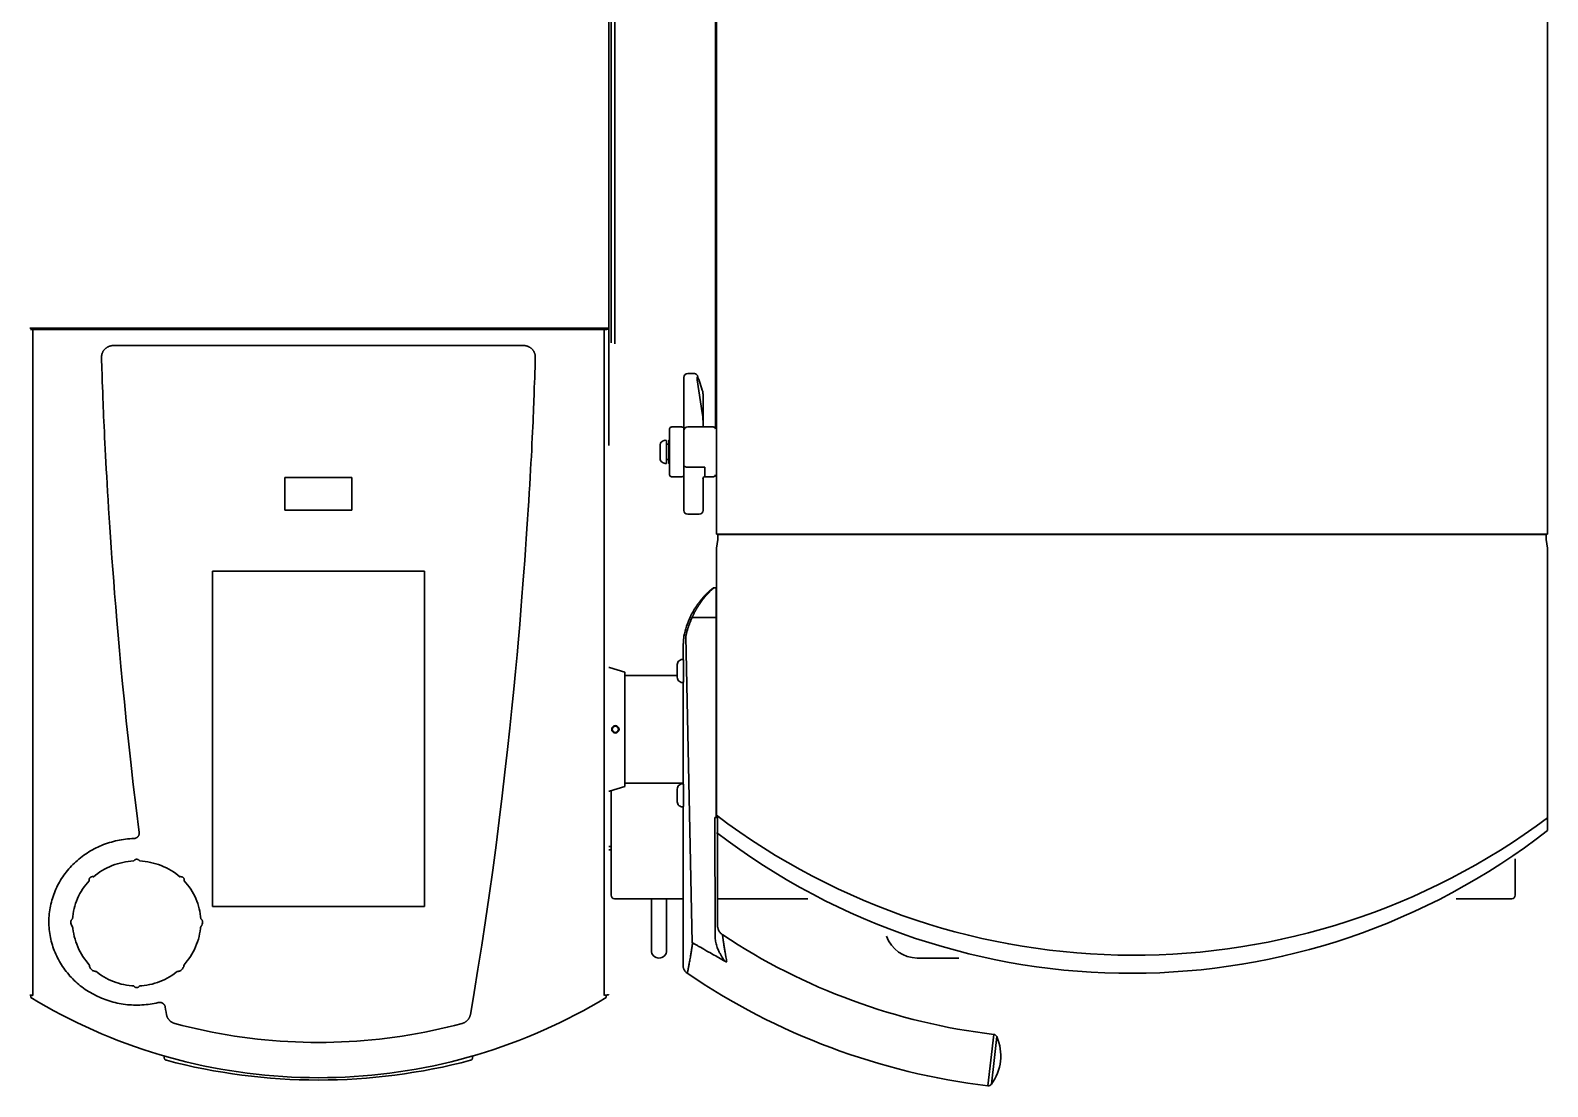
# Model space of a CAD drawing. Header units: millimetres. Extents: x -64157 to 9394, y -60673 to 2699.
# Drawn here: x -57175 to -56497, y -48797 to -48325 of the extents above; entities that cross this region are included whole.
import ezdxf

# ---------------------------------------------------------------- set-up
doc = ezdxf.new("R2010")
doc.units = ezdxf.units.MM
doc.layers.add('Новое оБорудование', color=1, linetype='Continuous', lineweight=30)

# ---------------------------------------------------------------- blocks, each defined once
blk = doc.blocks.new('варпио')
for p, q in [((90455.46, -62358.15), (90455.46, -61664.06)), ((90826.94, -62358.15), (90826.94, -61664.06)), ((90874.99, -62318.48), (90874.99, -61694.31)), ((90827.37, -62311.13), (90827.37, -61853.02)), ((90872.25, -62273.14), (90872.25, -61858)), ((90873.96, -62272.63), (90873.96, -61858)), ((90875.76, -62266.1), (90874.99, -62266.1)), ((90875.79, -62266.1), (90877.13, -62266.1)), ((91132.43, -62266.1), (90877.13, -62266.1)), ((91132.43, -62266.78), (90877.13, -62266.78)), ((90877.13, -62564.21), (90877.13, -62266.78)), ((91133.77, -62266.1), (91132.43, -62266.1)), ((91132.43, -62564.21), (91132.43, -62266.78)), ((90913.25, -62273.87), (91096.31, -62273.87)), ((90835.24, -62287.75), (90835.24, -62287.75)), ((90837.03, -62286.4), (90839.76, -62286.4)), ((90833.23, -62303.93), (90835.51, -62289.18)), ((90833.54, -62292.78), (90833.23, -62293.76)), ((90841.47, -62347.52), (90841.47, -62288.11)), ((90908.21, -62290.06), (90908.15, -62288.58)), ((90832.92, -62310.27), (90832.92, -62295.55)), ((90832.92, -62310.27), (90828.22, -62310.27)), ((90832.92, -62310.27), (90839.76, -62310.27)), ((90842.33, -62310.27), (90847.03, -62310.27)), ((90847.89, -62311.13), (90847.89, -62331.65)), ((90848.06, -62316.04), (90847.89, -62316.04)), ((90848.23, -62316.22), (90848.06, -62316.04)), ((90848.23, -62316.22), (90848.23, -62326.56)), ((90849.08, -62317.97), (90848.4, -62317.97)), ((90849.25, -62318.14), (90849.08, -62317.97)), ((90849.25, -62326.52), (90849.25, -62316.26)), ((90852.08, -62318.56), (90852.08, -62324.21)), ((90839.76, -62328.24), (90832.07, -62328.24)), ((90832.07, -62328.24), (90832.07, -62332.5)), ((90848.06, -62326.73), (90847.89, -62326.73)), ((90848.23, -62326.56), (90848.06, -62326.73)), ((90849.08, -62324.81), (90848.4, -62324.81)), ((90849.25, -62324.64), (90849.08, -62324.81)), ((90828.22, -62332.5), (90832.07, -62332.5)), ((90832.92, -62347.52), (90832.92, -62333.21)), ((90842.33, -62332.5), (90847.03, -62332.5)), ((90989.82, -62332.77), (90989.82, -62347.37)), ((91019.74, -62332.77), (90989.82, -62332.77)), ((91019.74, -62347.37), (91019.74, -62332.77)), ((90989.82, -62347.36), (91019.74, -62347.36)), ((90989.82, -62347.37), (91019.74, -62347.37)), ((90834.63, -62349.23), (90839.76, -62349.23)), ((90455.46, -62358.15), (90456.74, -62358.15)), ((90455.46, -62364.38), (90456.15, -62360.52)), ((90456.74, -62358.23), (90456.16, -62358.23)), ((90456.16, -62360.49), (90456.16, -62358.23)), ((90456.74, -62358.37), (90456.16, -62358.37)), ((90456.31, -62358.23), (90456.31, -62358.15)), ((90456.66, -62358.15), (90456.66, -62358.23)), ((90456.74, -62358.15), (90825.66, -62358.15)), ((90456.74, -62358.15), (90456.74, -62358.37)), ((90825.66, -62358.37), (90456.74, -62358.37)), ((90825.66, -62358.15), (90826.94, -62358.15)), ((90825.66, -62358.37), (90825.66, -62358.15)), ((90825.66, -62358.23), (90826.24, -62358.23)), ((90825.66, -62358.37), (90826.24, -62358.37)), ((90825.74, -62358.15), (90825.74, -62358.23)), ((90826.08, -62358.15), (90826.08, -62358.23)), ((90826.24, -62358.23), (90826.24, -62360.49)), ((90826.25, -62360.52), (90826.94, -62364.38)), ((90455.46, -62364.23), (90455.46, -62364.25)), ((90455.46, -62364.23), (90455.46, -62364.38)), ((90455.46, -62364.4), (90455.46, -62364.38)), ((90455.46, -62364.4), (90455.46, -62483.37)), ((90826.94, -62364.38), (90826.94, -62364.23)), ((90826.94, -62364.24), (90826.94, -62364.23)), ((90826.94, -62364.38), (90826.94, -62364.39)), ((90826.94, -62364.39), (90826.94, -62364.4)), ((90826.94, -62483.37), (90826.94, -62364.4)), ((90957.45, -62374.71), (90957.45, -62524.47)), ((91052.1, -62374.71), (90957.45, -62374.71)), ((91052.1, -62524.47), (91052.1, -62374.71)), ((90827.11, -62382.09), (90827.89, -62382.09)), ((90827.11, -62484.69), (90827.11, -62382.09)), ((90828.34, -62382.41), (90828.41, -62382.47)), ((90828.41, -62382.47), (90828.49, -62382.53)), ((90828.49, -62382.53), (90828.57, -62382.6)), ((90828.57, -62382.6), (90828.65, -62382.67)), ((90828.65, -62382.67), (90828.74, -62382.75)), ((90828.74, -62382.75), (90828.84, -62382.84)), ((90828.75, -62382.49), (90828.81, -62382.53)), ((90828.81, -62382.53), (90828.87, -62382.58)), ((90828.84, -62382.84), (90828.94, -62382.93)), ((90828.87, -62382.58), (90828.94, -62382.63)), ((90828.94, -62382.63), (90829, -62382.68)), ((90828.94, -62382.93), (90829.05, -62383.03)), ((90829, -62382.68), (90829.08, -62382.74)), ((90829.08, -62382.74), (90829.15, -62382.8)), ((90829.15, -62382.8), (90829.24, -62382.86)), ((90829.24, -62382.86), (90829.32, -62382.93)), ((90829.32, -62382.93), (90829.42, -62383.01)), ((90829.05, -62383.03), (90829.17, -62383.13)), ((90829.17, -62383.13), (90829.29, -62383.25)), ((90829.29, -62383.25), (90829.42, -62383.37)), ((90829.42, -62383.01), (90829.51, -62383.09)), ((90829.42, -62383.37), (90829.55, -62383.49)), ((90829.51, -62383.09), (90829.62, -62383.18)), ((90829.55, -62383.49), (90829.69, -62383.63)), ((90829.62, -62383.18), (90829.72, -62383.27)), ((90829.69, -62383.63), (90829.84, -62383.77)), ((90829.72, -62383.27), (90829.84, -62383.37)), ((90829.84, -62383.37), (90829.95, -62383.47)), ((90829.84, -62383.77), (90829.99, -62383.92)), ((90829.95, -62383.47), (90830.08, -62383.58)), ((90830.08, -62383.58), (90830.2, -62383.69)), ((90830.2, -62383.69), (90830.34, -62383.81)), ((90830.34, -62383.81), (90830.47, -62383.94)), ((90830.47, -62383.94), (90830.62, -62384.07)), ((90830.62, -62384.07), (90830.76, -62384.21)), ((90830.76, -62384.21), (90830.91, -62384.35)), ((90830.91, -62384.35), (90831.07, -62384.5)), ((90831.07, -62384.5), (90831.23, -62384.66)), ((90827.02, -62395.37), (90826.99, -62395.37)), ((90827.05, -62395.37), (90827.02, -62395.37)), ((90827.09, -62395.37), (90827.05, -62395.37)), ((90837.76, -62395.37), (90827.09, -62395.37)), ((90837.75, -62540.8), (90840.6, -62403.87)), ((90841.46, -62403.79), (90841.46, -62403.8)), ((90841.46, -62403.8), (90841.46, -62403.8)), ((90841.82, -62412.87), (90841.82, -62409.2)), ((90841.73, -62413.89), (90841.72, -62414.14)), ((90841.82, -62412.87), (90841.81, -62412.88)), ((90844.42, -62416.46), (90844.42, -62422.11)), ((90844.42, -62421.29), (90867.81, -62421.29)), ((90867.81, -62419.8), (90874.65, -62417.75)), ((90867.81, -62470.93), (90867.81, -62419.8)), ((90874.65, -62417.75), (90874.99, -62417.75)), ((90841.71, -62424.13), (90841.72, -62424.43)), ((90841.81, -62425.69), (90841.82, -62425.7)), ((90841.82, -62468.44), (90841.82, -62425.7)), ((90841.73, -62469.46), (90841.72, -62469.71)), ((90841.73, -62469.43), (90867.81, -62469.43)), ((90841.82, -62468.44), (90841.81, -62468.45)), ((90867.81, -62470.93), (90874.65, -62472.98)), ((90844.42, -62472.03), (90844.42, -62477.69)), ((90873.96, -62519.32), (90873.96, -62472.77)), ((90874.65, -62472.98), (90874.99, -62472.98)), ((90455.45, -62490.57), (90455.45, -62479.22)), ((90455.45, -62483.75), (90455.46, -62483.75)), ((90455.46, -62483.37), (90455.46, -62483.75)), ((90826.94, -62484.69), (90826.94, -62483.37)), ((90841.71, -62479.71), (90841.72, -62480.01)), ((90841.81, -62481.27), (90841.82, -62481.28)), ((90841.82, -62550.84), (90841.82, -62481.28)), ((90827.59, -62484.69), (90826.43, -62484.69)), ((90826.43, -62532.91), (90826.43, -62484.69)), ((90827.56, -62537.58), (90827.59, -62484.69)), ((90874.99, -62497.69), (90873.96, -62497.69)), ((90469.99, -62503.22), (90469.99, -62519.32)), ((90874.99, -62499.23), (90873.96, -62499.23)), ((91076.21, -62505.81), (91075.04, -62506.24)), ((91064.73, -62512.73), (91064.76, -62513.06)), ((90469.99, -62519.32), (90469.99, -62519.49)), ((90471.53, -62521.03), (90496.37, -62521.03)), ((90786.03, -62521.03), (90826.43, -62521.03)), ((90841.82, -62521.03), (90872.43, -62521.03)), ((90849.17, -62521.03), (90849.17, -62544.12)), ((90856.01, -62521.03), (90856.01, -62544.12)), ((90873.96, -62519.49), (90873.96, -62519.32)), ((90957.45, -62524.47), (91052.1, -62524.47)), ((90828.49, -62545.93), (90829.62, -62545.29)), ((90832.51, -62543.65), (90833.33, -62543.19)), ((90833.33, -62543.19), (90834.09, -62542.76)), ((90837.56, -62540.84), (90837.64, -62541.34)), ((90837.64, -62541.34), (90837.72, -62541.84)), ((90837.72, -62541.84), (90837.79, -62542.33)), ((90837.79, -62542.33), (90837.87, -62542.82)), ((90837.87, -62542.82), (90837.95, -62543.31)), ((90837.95, -62543.31), (90838.03, -62543.8)), ((90838.03, -62543.8), (90838.1, -62544.28)), ((90838.1, -62544.28), (90838.18, -62544.75)), ((90838.18, -62544.75), (90838.26, -62545.22)), ((90838.26, -62545.22), (90838.34, -62545.68)), ((90838.34, -62545.68), (90838.41, -62546.14)), ((90718.65, -62547.54), (90737.16, -62547.54)), ((90822.66, -62547.06), (90822.47, -62548.16)), ((90822.84, -62545.99), (90822.66, -62547.06)), ((90838.41, -62546.14), (90838.49, -62546.59)), ((90838.49, -62546.59), (90838.58, -62547.17)), ((90838.58, -62547.17), (90838.68, -62547.73)), ((90838.68, -62547.73), (90838.78, -62548.28)), ((90838.78, -62548.28), (90838.87, -62548.8)), ((90838.87, -62548.8), (90838.96, -62549.31)), ((90838.96, -62549.31), (90839.04, -62549.8)), ((90839.04, -62549.8), (90839.13, -62550.26)), ((90839.13, -62550.26), (90839.21, -62550.7)), ((90839.21, -62550.7), (90839.28, -62551.12)), ((90839.28, -62551.12), (90839.36, -62551.51)), ((90839.36, -62551.51), (90839.43, -62551.88)), ((90839.43, -62551.88), (90839.49, -62552.22)), ((90839.49, -62552.22), (90839.55, -62552.54)), ((90841.81, -62550.84), (90841.82, -62550.84)), ((90839.55, -62552.54), (90839.61, -62552.84)), ((90839.61, -62552.84), (90839.66, -62553.1)), ((90839.66, -62553.1), (90839.69, -62553.23)), ((90839.69, -62553.23), (90839.73, -62553.46)), ((90839.73, -62553.46), (90839.78, -62553.67)), ((90839.78, -62553.67), (90839.81, -62553.84)), ((90839.81, -62553.84), (90839.84, -62553.96)), ((90839.84, -62553.96), (90839.86, -62554.06)), ((90839.86, -62554.06), (90839.88, -62554.13)), ((90839.88, -62554.13), (90839.89, -62554.18)), ((90839.94, -62554.38), (90840.02, -62554.32)), ((90876.27, -62564.21), (90876.27, -62564.15)), ((90876.27, -62565.2), (90876.27, -62564.21)), ((91083.76, -62559.96), (91084.68, -62560.02)), ((91084.68, -62560.02), (91084.7, -62560.05)), ((91087.31, -62560.05), (91087.34, -62560.01)), ((91133.29, -62564.21), (91133.29, -62564.15)), ((91133.29, -62565.2), (91133.29, -62564.21)), ((91072.87, -62571.68), (91072.66, -62572.85)), ((91073.07, -62570.51), (91072.87, -62571.68)), ((91073.27, -62569.34), (91073.07, -62570.51)), ((90702.84, -62593.3), (90701.64, -62582.67)), ((90704.31, -62593.14), (90703, -62581.67)), ((90705.61, -62604.6), (90704.31, -62593.14)), ((90935.82, -62591.42), (90935.86, -62592.07)), ((90935.85, -62592.06), (90935.86, -62592.1)), ((91073.74, -62591.42), (91073.7, -62592.07)), ((91073.7, -62592.1), (91073.7, -62592.06)), ((90704.04, -62603.93), (90702.84, -62593.3))]:
    blk.add_line(p, q)
for points in [[(90875.58, -62266.08), (90875.51, -62266.08), (90875.45, -62266.07), (90875.4, -62266.06), (90875.34, -62266.05), (90875.29, -62266.05), (90875.24, -62266.04), (90875.2, -62266.03), (90875.16, -62266.03), (90875.13, -62266.02), (90875.09, -62266.01), (90875.07, -62266.01), (90875.04, -62266), (90875.02, -62265.99), (90875.01, -62265.99), (90875, -62265.98), (90874.99, -62265.97), (90874.99, -62265.97)], [(90876.31, -62266.72), (90876.21, -62266.71), (90876.12, -62266.7), (90876.03, -62266.68), (90875.94, -62266.66), (90875.85, -62266.64), (90875.77, -62266.62), (90875.69, -62266.6), (90875.62, -62266.58), (90875.54, -62266.55), (90875.48, -62266.53), (90875.41, -62266.5), (90875.35, -62266.48), (90875.29, -62266.45), (90875.24, -62266.42), (90875.2, -62266.39), (90875.15, -62266.36), (90875.12, -62266.33), (90875.08, -62266.3), (90875.05, -62266.26), (90875.03, -62266.23), (90875.01, -62266.2), (90875, -62266.17), (90874.99, -62266.13), (90874.99, -62266.1)], [(90875.79, -62266.1), (90875.72, -62266.1), (90875.58, -62266.08)], [(90876.5, -62266.28), (90876.49, -62266.28), (90876.45, -62266.27), (90876.42, -62266.25), (90876.4, -62266.24), (90876.37, -62266.23), (90876.35, -62266.21), (90876.33, -62266.2), (90876.31, -62266.18), (90876.3, -62266.16), (90876.29, -62266.15), (90876.28, -62266.13), (90876.27, -62266.12), (90876.27, -62266.1)], [(90877.13, -62266.78), (90876.99, -62266.67), (90876.84, -62266.56), (90876.7, -62266.44), (90876.56, -62266.33), (90876.27, -62266.1)], [(90877.13, -62266.78), (90877.02, -62266.78), (90876.92, -62266.77), (90876.81, -62266.77), (90876.71, -62266.76), (90876.61, -62266.76), (90876.51, -62266.75), (90876.41, -62266.74), (90876.31, -62266.72)], [(91132.43, -62266.78), (91132.57, -62266.67), (91132.72, -62266.56), (91132.86, -62266.44), (91133, -62266.33), (91133.29, -62266.1)], [(91132.43, -62266.78), (91132.54, -62266.78), (91132.64, -62266.77), (91132.74, -62266.77), (91132.85, -62266.76), (91132.95, -62266.76), (91133.05, -62266.75), (91133.15, -62266.74), (91133.25, -62266.72)], [(91133.06, -62266.28), (91133.07, -62266.28), (91133.1, -62266.27), (91133.13, -62266.25), (91133.16, -62266.24), (91133.19, -62266.23), (91133.21, -62266.21), (91133.23, -62266.2), (91133.25, -62266.18), (91133.26, -62266.16), (91133.27, -62266.15), (91133.28, -62266.13), (91133.28, -62266.12), (91133.29, -62266.1)], [(91133.25, -62266.72), (91133.34, -62266.71), (91133.44, -62266.7), (91133.53, -62266.68)], [(90907.86, -62278.99), (90907.86, -62278.8), (90907.87, -62278.61), (90907.89, -62278.42), (90907.91, -62278.23), (90907.95, -62278.04), (90907.99, -62277.86), (90908.04, -62277.67), (90908.09, -62277.48), (90908.16, -62277.3), (90908.23, -62277.12), (90908.3, -62276.95), (90908.39, -62276.77), (90908.48, -62276.6), (90908.58, -62276.43), (90908.68, -62276.27), (90908.79, -62276.11), (90908.91, -62275.95), (90909.03, -62275.8), (90909.16, -62275.65), (90909.3, -62275.51), (90909.44, -62275.37), (90909.58, -62275.24), (90909.73, -62275.11), (90909.89, -62274.99), (90910.05, -62274.87), (90910.21, -62274.76), (90910.38, -62274.66), (90910.55, -62274.56), (90910.73, -62274.47), (90910.91, -62274.38), (90911.09, -62274.3), (90911.28, -62274.23), (90911.47, -62274.16), (90911.66, -62274.1), (90911.86, -62274.05), (90912.05, -62274), (90912.25, -62273.96), (90912.45, -62273.93), (90912.65, -62273.9), (90912.85, -62273.89), (90913.05, -62273.88), (90913.25, -62273.87)], [(91096.31, -62273.87), (91096.51, -62273.88), (91096.71, -62273.89), (91096.91, -62273.9), (91097.11, -62273.93), (91097.31, -62273.96), (91097.51, -62274), (91097.7, -62274.05), (91097.9, -62274.1), (91098.09, -62274.16), (91098.28, -62274.23), (91098.46, -62274.3), (91098.65, -62274.38), (91098.83, -62274.47), (91099, -62274.56), (91099.18, -62274.66), (91099.35, -62274.76), (91099.51, -62274.87), (91099.67, -62274.99), (91099.83, -62275.11), (91099.98, -62275.24), (91100.12, -62275.37), (91100.26, -62275.51), (91100.4, -62275.65), (91100.53, -62275.8), (91100.65, -62275.95), (91100.77, -62276.11), (91100.88, -62276.27), (91100.98, -62276.43), (91101.08, -62276.6), (91101.17, -62276.77), (91101.25, -62276.95), (91101.33, -62277.12), (91101.4, -62277.3), (91101.46, -62277.49), (91101.52, -62277.67), (91101.57, -62277.86), (91101.61, -62278.04), (91101.64, -62278.23), (91101.67, -62278.42), (91101.69, -62278.61), (91101.7, -62278.8), (91101.7, -62279)], [(90908.15, -62288.58), (90908.04, -62285.63), (90907.97, -62284.04), (90907.91, -62282.4), (90907.88, -62280.72), (90907.86, -62278.99)], [(91101.7, -62279), (91101.67, -62280.91), (91101.63, -62282.77), (91101.56, -62284.62), (91101.5, -62286.39)], [(90835.24, -62287.75), (90835.2, -62287.85), (90835.18, -62288.02), (90835.18, -62288.2)], [(90835.51, -62289.18), (90835.53, -62289.06), (90835.54, -62288.94), (90835.55, -62288.83), (90835.56, -62288.71), (90835.56, -62288.6), (90835.56, -62288.49), (90835.55, -62288.39), (90835.54, -62288.3), (90835.53, -62288.21), (90835.52, -62288.14), (90835.5, -62288.07), (90835.48, -62288.02), (90835.45, -62287.98), (90835.43, -62287.95), (90835.4, -62287.94), (90835.37, -62287.94), (90835.34, -62287.95), (90835.31, -62287.97), (90835.28, -62288.01), (90835.24, -62288.06), (90835.21, -62288.13), (90835.18, -62288.2)], [(90835.24, -62287.75), (90835.27, -62287.66), (90835.35, -62287.5), (90835.44, -62287.33), (90835.56, -62287.16), (90835.69, -62287), (90835.85, -62286.84), (90836.03, -62286.71), (90836.22, -62286.59), (90836.43, -62286.51), (90836.64, -62286.44), (90836.86, -62286.41), (90837.03, -62286.4)], [(91101.5, -62286.39), (91101.37, -62289.61), (91101.26, -62292.75)], [(90833.23, -62293.76), (90833.14, -62294.04), (90833.06, -62294.33), (90833, -62294.63), (90832.96, -62294.93), (90832.93, -62295.24), (90832.92, -62295.55)], [(90835.18, -62288.2), (90834.85, -62289.07), (90834.52, -62289.96), (90834.19, -62290.88), (90833.86, -62291.82), (90833.54, -62292.78)], [(90936.9, -62572.85), (90935.19, -62562.91), (90933.49, -62552.59), (90931.78, -62541.84), (90930.11, -62530.81), (90928.47, -62519.61), (90926.9, -62508.33), (90925.4, -62497.08), (90923.98, -62485.95), (90922.65, -62475.05), (90921.41, -62464.49), (90920.28, -62454.39), (90919.24, -62444.8), (90918.32, -62435.85), (90917.48, -62427.44), (90916.72, -62419.56), (90916.03, -62412.13), (90915.41, -62405.11), (90914.83, -62398.46), (90914.31, -62392.15), (90913.82, -62386.15), (90913.37, -62380.46), (90912.96, -62375.04), (90912.58, -62369.87), (90912.23, -62364.94), (90911.9, -62360.23), (90911.6, -62355.72), (90911.31, -62351.42), (90911.05, -62347.3), (90910.8, -62343.39), (90910.58, -62339.65), (90910.36, -62336.1), (90910.16, -62332.71), (90909.98, -62329.47), (90909.81, -62326.37), (90909.64, -62323.39), (90909.49, -62320.53), (90909.35, -62317.78), (90909.22, -62315.14), (90909.1, -62312.63), (90908.99, -62310.24), (90908.89, -62307.95), (90908.8, -62305.77), (90908.71, -62303.68), (90908.63, -62301.7), (90908.56, -62299.82), (90908.5, -62298.02), (90908.43, -62296.31), (90908.37, -62294.67), (90908.32, -62293.08), (90908.21, -62290.06)], [(91101.26, -62292.75), (91101.2, -62294.36), (91101.14, -62296.02), (91101.08, -62297.74), (91101.01, -62299.54), (91100.94, -62301.43), (91100.86, -62303.43), (91100.77, -62305.52), (91100.68, -62307.71), (91100.57, -62310), (91100.46, -62312.39), (91100.35, -62314.9), (91100.22, -62317.51), (91100.08, -62320.24), (91099.93, -62323.09), (91099.77, -62326.05), (91099.6, -62329.12), (91099.42, -62332.33), (91099.22, -62335.68), (91099.01, -62339.19), (91098.79, -62342.88), (91098.55, -62346.74), (91098.29, -62350.79), (91098.01, -62355.03), (91097.71, -62359.45), (91097.39, -62364.07), (91097.05, -62368.89), (91096.68, -62373.92), (91096.28, -62379.19), (91095.85, -62384.73), (91095.38, -62390.57), (91094.87, -62396.72), (91094.32, -62403.21), (91093.71, -62410.07), (91093.04, -62417.32), (91092.32, -62424.98), (91091.52, -62433.06), (91090.65, -62441.59), (91089.7, -62450.57), (91088.65, -62460.04), (91087.51, -62470.01), (91086.25, -62480.5), (91084.88, -62491.5)], [(90832.92, -62307.31), (90832.93, -62306.9), (90832.94, -62306.48), (90832.97, -62306.06), (90833, -62305.64), (90833.04, -62305.21), (90833.09, -62304.79), (90833.16, -62304.36), (90833.23, -62303.93)], [(90841.47, -62327.18), (90841.46, -62327.32), (90841.42, -62327.46), (90841.34, -62327.59), (90841.25, -62327.71), (90841.12, -62327.83), (90840.97, -62327.93), (90840.81, -62328.02), (90840.62, -62328.1), (90840.42, -62328.16), (90840.21, -62328.2), (90839.99, -62328.23), (90839.76, -62328.24)], [(90456.15, -62360.52), (90456.15, -62360.51), (90456.15, -62360.51), (90456.15, -62360.5), (90456.15, -62360.5), (90456.16, -62360.49), (90456.16, -62360.49)], [(90826.24, -62360.49), (90826.24, -62360.49), (90826.24, -62360.5), (90826.24, -62360.5), (90826.24, -62360.51), (90826.25, -62360.51), (90826.25, -62360.52)], [(90827.89, -62382.09), (90827.9, -62382.09), (90827.9, -62382.1), (90827.91, -62382.1), (90827.92, -62382.1), (90827.92, -62382.11), (90827.93, -62382.11), (90827.95, -62382.12), (90827.96, -62382.12), (90827.97, -62382.13), (90827.99, -62382.14), (90828, -62382.15), (90828.02, -62382.16), (90828.04, -62382.18), (90828.06, -62382.19), (90828.08, -62382.2), (90828.1, -62382.22), (90828.12, -62382.24), (90828.14, -62382.26), (90828.17, -62382.27), (90828.19, -62382.29), (90828.22, -62382.32), (90828.25, -62382.34), (90828.28, -62382.36), (90828.34, -62382.41)], [(90827.89, -62382.09), (90827.95, -62382.09), (90828, -62382.1), (90828.04, -62382.11), (90828.08, -62382.11), (90828.12, -62382.12), (90828.16, -62382.14), (90828.19, -62382.15), (90828.22, -62382.16), (90828.25, -62382.17), (90828.28, -62382.18), (90828.3, -62382.19), (90828.32, -62382.2), (90828.34, -62382.21), (90828.36, -62382.22), (90828.38, -62382.24), (90828.4, -62382.25), (90828.42, -62382.26), (90828.44, -62382.27), (90828.46, -62382.28), (90828.48, -62382.29), (90828.5, -62382.31), (90828.52, -62382.32), (90828.54, -62382.33), (90828.56, -62382.35), (90828.58, -62382.36), (90828.6, -62382.38), (90828.63, -62382.4), (90828.65, -62382.41), (90828.68, -62382.43), (90828.7, -62382.45), (90828.75, -62382.49)], [(90829.99, -62383.92), (90830.07, -62384), (90830.15, -62384.08), (90830.23, -62384.16), (90830.31, -62384.25), (90830.4, -62384.33), (90830.48, -62384.42), (90830.57, -62384.51), (90830.66, -62384.6), (90830.74, -62384.7), (90830.83, -62384.8), (90830.93, -62384.89), (90831.02, -62384.99), (90831.11, -62385.1), (90831.21, -62385.2), (90831.3, -62385.31), (90831.4, -62385.41), (90831.5, -62385.52), (90831.59, -62385.64), (90831.69, -62385.75), (90831.79, -62385.87), (90831.89, -62385.98), (90832, -62386.1), (90832.1, -62386.22), (90832.2, -62386.35), (90832.3, -62386.47), (90832.4, -62386.6), (90832.51, -62386.72), (90832.61, -62386.85), (90832.71, -62386.98), (90832.82, -62387.11), (90832.92, -62387.25), (90833.03, -62387.38), (90833.13, -62387.52), (90833.23, -62387.65), (90833.34, -62387.79), (90833.44, -62387.93), (90833.54, -62388.07), (90833.65, -62388.21), (90833.75, -62388.35), (90833.85, -62388.5), (90833.96, -62388.64), (90834.06, -62388.79), (90834.16, -62388.93), (90834.26, -62389.08), (90834.36, -62389.23), (90834.46, -62389.37), (90834.56, -62389.52), (90834.66, -62389.67), (90834.76, -62389.82), (90834.86, -62389.97), (90834.95, -62390.13), (90835.05, -62390.28), (90835.14, -62390.43), (90835.24, -62390.58), (90835.33, -62390.74), (90835.43, -62390.89), (90835.52, -62391.04), (90835.61, -62391.2), (90835.7, -62391.35), (90835.79, -62391.5), (90835.88, -62391.66), (90835.97, -62391.81), (90836.06, -62391.97), (90836.14, -62392.12), (90836.23, -62392.28), (90836.31, -62392.44), (90836.4, -62392.59), (90836.48, -62392.75), (90836.56, -62392.9), (90836.65, -62393.06), (90836.73, -62393.21), (90836.81, -62393.37), (90836.88, -62393.52), (90836.96, -62393.68), (90837.04, -62393.83), (90837.12, -62393.99), (90837.19, -62394.14), (90837.26, -62394.3), (90837.34, -62394.45), (90837.41, -62394.61), (90837.48, -62394.76), (90837.55, -62394.91), (90837.62, -62395.07), (90837.69, -62395.22), (90837.76, -62395.37)], [(90831.23, -62384.66), (90831.31, -62384.74), (90831.39, -62384.82), (90831.48, -62384.9), (90831.56, -62384.99), (90831.65, -62385.08), (90831.73, -62385.16), (90831.82, -62385.26), (90831.91, -62385.35), (90832, -62385.44), (90832.09, -62385.54), (90832.18, -62385.63), (90832.27, -62385.73), (90832.37, -62385.83), (90832.46, -62385.94), (90832.56, -62386.04), (90832.66, -62386.15), (90832.76, -62386.26), (90832.85, -62386.37), (90832.95, -62386.49), (90833.06, -62386.6), (90833.16, -62386.72), (90833.26, -62386.84), (90833.37, -62386.96), (90833.47, -62387.09), (90833.58, -62387.22), (90833.69, -62387.35), (90833.8, -62387.48), (90833.91, -62387.61), (90834.02, -62387.75), (90834.13, -62387.89), (90834.24, -62388.03), (90834.35, -62388.18), (90834.47, -62388.33), (90834.59, -62388.48), (90834.7, -62388.64), (90834.82, -62388.79), (90834.94, -62388.95), (90835.06, -62389.12), (90835.18, -62389.28), (90835.3, -62389.46), (90835.42, -62389.63), (90835.55, -62389.81), (90835.67, -62389.99), (90835.79, -62390.17), (90835.92, -62390.36), (90836.05, -62390.55), (90836.17, -62390.75), (90836.3, -62390.95), (90836.43, -62391.15), (90836.56, -62391.36), (90836.69, -62391.57), (90836.82, -62391.79), (90836.95, -62392.01), (90837.09, -62392.23), (90837.22, -62392.46), (90837.35, -62392.7), (90837.48, -62392.94), (90837.62, -62393.18), (90837.75, -62393.43), (90837.88, -62393.69), (90838.02, -62393.95), (90838.15, -62394.21), (90838.29, -62394.48), (90838.42, -62394.75), (90838.53, -62394.99)], [(90826.99, -62395.37), (90826.98, -62395.37), (90826.97, -62395.37), (90826.96, -62395.37), (90826.95, -62395.37), (90826.94, -62395.37), (90826.94, -62395.37), (90826.94, -62395.37)], [(90837.76, -62395.37), (90837.89, -62395.66), (90838.03, -62395.95), (90838.16, -62396.25), (90838.29, -62396.54), (90838.41, -62396.84), (90838.53, -62397.13), (90838.66, -62397.43), (90838.77, -62397.73), (90838.89, -62398.03), (90839, -62398.33), (90839.11, -62398.63), (90839.22, -62398.93), (90839.33, -62399.23), (90839.43, -62399.54), (90839.53, -62399.84), (90839.63, -62400.15), (90839.72, -62400.45), (90839.82, -62400.76), (90839.91, -62401.07), (90839.99, -62401.38), (90840.08, -62401.69), (90840.16, -62402), (90840.24, -62402.31), (90840.32, -62402.62), (90840.39, -62402.93), (90840.46, -62403.24), (90840.53, -62403.56), (90840.6, -62403.87)], [(90838.53, -62394.99), (90839, -62396.01), (90839.45, -62397.1), (90839.87, -62398.19), (90840.26, -62399.3), (90840.61, -62400.43), (90840.93, -62401.56), (90841.22, -62402.7), (90841.46, -62403.8)], [(90841.46, -62403.8), (90841.49, -62404.06), (90841.51, -62404.31), (90841.53, -62404.56), (90841.55, -62404.8), (90841.58, -62405.05), (90841.6, -62405.29), (90841.61, -62405.52), (90841.63, -62405.76), (90841.65, -62405.99), (90841.67, -62406.21), (90841.68, -62406.44), (90841.7, -62406.66), (90841.71, -62406.88), (90841.72, -62407.1), (90841.74, -62407.32), (90841.75, -62407.54), (90841.76, -62407.75), (90841.77, -62407.96), (90841.78, -62408.17), (90841.79, -62408.38), (90841.79, -62408.58), (90841.8, -62408.79), (90841.81, -62408.99), (90841.82, -62409.2)], [(90841.72, -62414.14), (90841.71, -62414.44), (90841.7, -62414.64), (90841.69, -62414.86), (90841.69, -62415.09), (90841.68, -62415.32), (90841.68, -62415.57), (90841.67, -62415.82), (90841.67, -62416.08), (90841.67, -62416.35), (90841.66, -62416.62), (90841.66, -62416.9), (90841.66, -62417.19), (90841.66, -62417.48), (90841.65, -62417.77), (90841.65, -62418.07), (90841.65, -62418.37), (90841.65, -62418.68), (90841.65, -62418.98), (90841.65, -62419.29), (90841.65, -62419.59), (90841.65, -62419.9), (90841.65, -62420.2), (90841.65, -62420.5), (90841.65, -62420.8), (90841.66, -62421.09), (90841.66, -62421.38), (90841.66, -62421.67), (90841.66, -62421.95), (90841.67, -62422.22), (90841.67, -62422.49), (90841.67, -62422.75), (90841.68, -62423.01), (90841.68, -62423.25), (90841.69, -62423.49), (90841.69, -62423.71), (90841.7, -62423.93), (90841.71, -62424.13)], [(90841.81, -62412.88), (90841.8, -62412.9), (90841.79, -62412.94), (90841.78, -62412.99), (90841.78, -62413.05), (90841.77, -62413.13), (90841.76, -62413.22), (90841.75, -62413.33), (90841.75, -62413.45), (90841.74, -62413.58), (90841.73, -62413.73), (90841.73, -62413.89)], [(90841.72, -62424.43), (90841.73, -62424.68), (90841.73, -62424.84), (90841.74, -62424.99), (90841.75, -62425.12), (90841.75, -62425.24), (90841.76, -62425.35), (90841.77, -62425.44), (90841.78, -62425.52), (90841.78, -62425.59), (90841.79, -62425.64), (90841.8, -62425.67), (90841.81, -62425.69)], [(90841.72, -62469.71), (90841.71, -62470.01), (90841.7, -62470.22), (90841.69, -62470.43), (90841.69, -62470.66), (90841.68, -62470.9), (90841.68, -62471.14), (90841.67, -62471.39), (90841.67, -62471.65), (90841.67, -62471.92), (90841.66, -62472.2), (90841.66, -62472.48), (90841.66, -62472.76), (90841.66, -62473.05), (90841.65, -62473.35), (90841.65, -62473.65), (90841.65, -62473.95), (90841.65, -62474.25), (90841.65, -62474.56), (90841.65, -62474.86), (90841.65, -62475.17), (90841.65, -62475.47), (90841.65, -62475.77), (90841.65, -62476.07), (90841.65, -62476.37), (90841.66, -62476.67), (90841.66, -62476.96), (90841.66, -62477.24), (90841.66, -62477.52), (90841.67, -62477.8), (90841.67, -62478.07), (90841.67, -62478.33), (90841.68, -62478.58), (90841.68, -62478.83), (90841.69, -62479.06), (90841.69, -62479.29), (90841.7, -62479.5), (90841.71, -62479.71)], [(90841.81, -62468.45), (90841.8, -62468.47), (90841.79, -62468.51), (90841.78, -62468.56), (90841.78, -62468.63), (90841.77, -62468.71), (90841.76, -62468.8), (90841.75, -62468.9), (90841.75, -62469.03), (90841.74, -62469.16), (90841.73, -62469.31), (90841.73, -62469.46)], [(90841.72, -62480.01), (90841.73, -62480.26), (90841.73, -62480.42), (90841.74, -62480.56), (90841.75, -62480.7), (90841.75, -62480.82), (90841.76, -62480.92), (90841.77, -62481.02), (90841.78, -62481.1), (90841.78, -62481.16), (90841.79, -62481.21), (90841.8, -62481.25), (90841.81, -62481.27)], [(91087.27, -62494.14), (91088.19, -62494.18), (91089.12, -62494.24), (91090.04, -62494.32), (91090.96, -62494.42), (91091.88, -62494.54), (91092.8, -62494.69), (91093.71, -62494.85), (91094.62, -62495.03), (91095.52, -62495.24), (91096.42, -62495.46), (91097.31, -62495.7), (91098.19, -62495.97), (91099.07, -62496.25), (91099.94, -62496.55), (91100.81, -62496.88), (91101.66, -62497.22), (91102.51, -62497.58), (91103.35, -62497.96), (91104.17, -62498.36), (91104.99, -62498.77), (91105.8, -62499.21), (91106.59, -62499.66), (91107.38, -62500.13), (91108.15, -62500.62), (91108.91, -62501.13), (91109.66, -62501.65), (91110.39, -62502.19), (91111.11, -62502.74), (91111.82, -62503.32), (91112.51, -62503.9), (91113.19, -62504.5), (91113.85, -62505.12), (91114.49, -62505.75), (91115.12, -62506.4), (91115.74, -62507.06), (91116.33, -62507.74), (91116.91, -62508.42), (91117.48, -62509.12), (91118.02, -62509.84), (91118.55, -62510.56), (91119.06, -62511.3), (91119.55, -62512.04), (91120.02, -62512.8), (91120.48, -62513.57), (91120.91, -62514.35), (91121.32, -62515.14), (91121.72, -62515.93), (91122.09, -62516.74), (91122.45, -62517.55), (91122.78, -62518.37), (91123.09, -62519.2), (91123.39, -62520.04), (91123.66, -62520.88), (91123.91, -62521.73), (91124.14, -62522.58), (91124.34, -62523.44), (91124.53, -62524.3), (91124.7, -62525.17), (91124.84, -62526.04), (91124.96, -62526.91), (91125.06, -62527.79), (91125.14, -62528.67), (91125.2, -62529.54), (91125.23, -62530.42), (91125.24, -62531.31), (91125.23, -62532.19), (91125.2, -62533.07), (91125.15, -62533.95), (91125.07, -62534.82), (91124.97, -62535.7), (91124.85, -62536.57), (91124.71, -62537.44), (91124.55, -62538.31), (91124.37, -62539.17), (91124.16, -62540.03), (91123.93, -62540.88), (91123.69, -62541.73), (91123.42, -62542.58), (91123.13, -62543.41), (91122.82, -62544.24), (91122.48, -62545.06), (91122.13, -62545.88), (91121.76, -62546.69), (91121.37, -62547.48), (91120.96, -62548.27), (91120.53, -62549.05), (91120.07, -62549.82), (91119.6, -62550.58), (91119.12, -62551.33), (91118.61, -62552.07), (91118.08, -62552.79), (91117.54, -62553.51), (91116.98, -62554.21), (91116.4, -62554.9), (91115.81, -62555.57), (91115.19, -62556.24), (91114.57, -62556.88), (91113.92, -62557.52), (91113.26, -62558.14), (91112.59, -62558.74), (91111.9, -62559.33), (91111.19, -62559.9), (91110.47, -62560.46), (91109.74, -62561), (91109, -62561.53), (91108.24, -62562.03), (91107.47, -62562.52), (91106.68, -62563), (91105.89, -62563.45), (91105.08, -62563.89), (91104.27, -62564.31), (91103.44, -62564.71), (91102.6, -62565.09), (91101.76, -62565.45), (91100.91, -62565.8), (91100.04, -62566.12), (91099.17, -62566.43), (91098.29, -62566.71), (91097.41, -62566.98), (91096.52, -62567.23), (91095.62, -62567.45), (91094.72, -62567.66), (91093.81, -62567.84), (91092.9, -62568.01), (91091.99, -62568.15), (91091.07, -62568.28), (91090.14, -62568.38), (91089.22, -62568.46), (91088.29, -62568.52), (91087.37, -62568.56), (91086.44, -62568.58), (91085.51, -62568.58), (91084.58, -62568.56)], [(91084.88, -62491.5), (91084.87, -62491.6), (91084.86, -62491.71), (91084.86, -62491.81), (91084.86, -62491.91), (91084.87, -62492.02), (91084.89, -62492.12), (91084.9, -62492.22), (91084.93, -62492.32), (91084.95, -62492.42), (91084.98, -62492.52), (91085.02, -62492.62), (91085.06, -62492.71), (91085.11, -62492.81), (91085.15, -62492.9), (91085.21, -62492.99), (91085.27, -62493.07), (91085.33, -62493.16), (91085.39, -62493.24), (91085.46, -62493.32), (91085.53, -62493.4), (91085.61, -62493.47), (91085.69, -62493.54), (91085.77, -62493.61), (91085.86, -62493.67), (91085.94, -62493.73), (91086.04, -62493.79), (91086.13, -62493.84), (91086.22, -62493.89), (91086.32, -62493.93), (91086.42, -62493.97), (91086.52, -62494.01), (91086.63, -62494.04), (91086.73, -62494.07), (91086.84, -62494.09), (91086.94, -62494.11), (91087.05, -62494.13), (91087.16, -62494.14), (91087.27, -62494.14)], [(91084.64, -62504.17), (91083.44, -62504.25), (91082.23, -62504.39), (91081.02, -62504.57), (91079.81, -62504.8), (91078.6, -62505.09), (91077.4, -62505.42), (91076.21, -62505.81)], [(91087.35, -62504.17), (91087.27, -62504.05), (91087.18, -62503.94), (91087.08, -62503.84), (91086.98, -62503.75), (91086.87, -62503.67), (91086.75, -62503.61), (91086.63, -62503.55), (91086.51, -62503.5), (91086.38, -62503.46), (91086.26, -62503.44), (91086.13, -62503.42), (91086, -62503.42), (91085.87, -62503.42), (91085.74, -62503.44), (91085.61, -62503.46), (91085.48, -62503.5), (91085.36, -62503.55), (91085.24, -62503.61), (91085.13, -62503.68), (91085.02, -62503.75), (91084.92, -62503.84), (91084.82, -62503.94), (91084.73, -62504.05), (91084.64, -62504.17)], [(91087.35, -62504.17), (91088.56, -62504.25), (91089.76, -62504.38), (91090.98, -62504.57), (91092.19, -62504.8), (91093.4, -62505.09), (91094.6, -62505.42), (91095.79, -62505.81), (91096.96, -62506.24), (91098.12, -62506.72), (91099.24, -62507.25), (91100.34, -62507.81), (91101.41, -62508.42), (91102.44, -62509.07), (91103.44, -62509.76), (91104.39, -62510.47), (91105.3, -62511.22)], [(91064.73, -62512.73), (91064.73, -62512.63), (91064.74, -62512.5), (91064.76, -62512.37), (91064.79, -62512.24), (91064.83, -62512.12), (91064.88, -62512.01), (91064.94, -62511.9), (91065.01, -62511.79), (91065.09, -62511.69), (91065.18, -62511.6)], [(91065.18, -62511.6), (91065.28, -62511.52), (91065.38, -62511.44), (91065.49, -62511.37), (91065.61, -62511.32), (91065.73, -62511.27), (91065.86, -62511.23), (91065.99, -62511.2), (91066.12, -62511.19), (91066.26, -62511.18), (91066.4, -62511.18), (91066.55, -62511.2), (91066.7, -62511.23)], [(91075.04, -62506.24), (91073.88, -62506.72), (91072.75, -62507.25), (91071.66, -62507.82), (91070.59, -62508.43), (91069.56, -62509.08), (91068.56, -62509.76), (91067.61, -62510.48), (91066.7, -62511.23)], [(91105.3, -62511.22), (91105.45, -62511.19), (91105.6, -62511.18), (91105.74, -62511.17), (91105.88, -62511.18), (91106.01, -62511.2), (91106.15, -62511.22), (91106.27, -62511.26), (91106.4, -62511.31), (91106.51, -62511.37), (91106.62, -62511.44), (91106.73, -62511.51), (91106.82, -62511.6), (91106.91, -62511.69), (91106.99, -62511.79), (91107.06, -62511.89), (91107.12, -62512), (91107.17, -62512.12), (91107.21, -62512.24), (91107.24, -62512.36), (91107.26, -62512.49), (91107.27, -62512.62), (91107.24, -62513.06)], [(91061.84, -62516.74), (91061.19, -62517.75), (91060.6, -62518.79), (91060.04, -62519.86), (91059.53, -62520.96), (91059.08, -62522.07), (91058.67, -62523.2), (91058.32, -62524.34), (91058.02, -62525.49), (91057.77, -62526.64), (91057.58, -62527.79), (91057.44, -62528.93), (91057.36, -62530.07)], [(91064.76, -62513.07), (91064, -62513.91), (91063.24, -62514.81), (91062.52, -62515.76), (91061.84, -62516.74)], [(91107.24, -62513.06), (91108.01, -62513.9), (91108.76, -62514.81), (91109.48, -62515.75), (91110.16, -62516.73), (91110.81, -62517.74), (91111.41, -62518.78), (91111.96, -62519.85), (91112.47, -62520.95)], [(91112.47, -62520.95), (91112.93, -62522.06), (91113.33, -62523.19), (91113.69, -62524.33)], [(91113.69, -62524.33), (91113.99, -62525.48), (91114.23, -62526.63), (91114.43, -62527.78), (91114.57, -62528.92), (91114.65, -62530.06)], [(91056.56, -62531.47), (91056.56, -62531.36), (91056.56, -62531.24), (91056.58, -62531.12), (91056.61, -62531), (91056.65, -62530.88), (91056.7, -62530.76), (91056.76, -62530.65), (91056.83, -62530.54), (91056.91, -62530.43), (91057.01, -62530.34), (91057.11, -62530.24), (91057.23, -62530.15), (91057.36, -62530.07)], [(91056.56, -62531.47), (91056.63, -62531.98), (91056.76, -62532.48), (91056.93, -62532.94), (91057.12, -62533.37), (91057.46, -62533.95)], [(91114.55, -62533.94), (91114.67, -62533.75), (91114.88, -62533.36), (91115.08, -62532.93), (91115.25, -62532.47), (91115.37, -62531.97), (91115.45, -62531.46)], [(91114.65, -62530.06), (91114.78, -62530.14), (91114.89, -62530.23), (91115, -62530.32), (91115.09, -62530.42), (91115.18, -62530.53), (91115.25, -62530.63), (91115.31, -62530.75), (91115.36, -62530.86), (91115.4, -62530.98), (91115.43, -62531.1), (91115.44, -62531.22), (91115.45, -62531.35), (91115.45, -62531.46)], [(90824.13, -62537.19), (90824.14, -62537.19), (90824.15, -62537.2), (90824.16, -62537.23), (90824.16, -62537.27), (90824.16, -62537.33), (90824.16, -62537.4), (90824.15, -62537.49), (90824.15, -62537.59), (90824.14, -62537.71), (90824.12, -62537.85), (90824.1, -62538), (90824.08, -62538.16), (90824.06, -62538.35), (90824.04, -62538.55), (90824.01, -62538.76), (90823.97, -62538.99), (90823.94, -62539.24), (90823.9, -62539.51), (90823.86, -62539.79), (90823.81, -62540.09), (90823.76, -62540.41), (90823.71, -62540.74), (90823.66, -62541.09), (90823.6, -62541.46), (90823.54, -62541.84), (90823.47, -62542.24), (90823.4, -62542.66), (90823.33, -62543.09), (90823.26, -62543.54), (90823.18, -62544), (90823.1, -62544.48), (90823.02, -62544.97), (90822.84, -62545.99)], [(90822.91, -62549.05), (90823.03, -62548.94), (90823.15, -62548.81), (90823.28, -62548.67), (90823.41, -62548.53), (90823.54, -62548.37), (90823.67, -62548.2), (90823.8, -62548.02), (90823.94, -62547.83), (90824.08, -62547.63), (90824.22, -62547.42), (90824.36, -62547.2), (90824.51, -62546.97), (90824.66, -62546.72), (90824.82, -62546.46), (90824.98, -62546.18), (90825.14, -62545.88), (90825.31, -62545.57), (90825.48, -62545.24), (90825.65, -62544.89), (90825.83, -62544.52), (90826.01, -62544.12), (90826.19, -62543.7), (90826.37, -62543.25), (90826.56, -62542.77), (90826.74, -62542.25), (90826.91, -62541.7), (90827.07, -62541.13), (90827.21, -62540.57), (90827.32, -62540.02), (90827.41, -62539.5), (90827.48, -62538.99), (90827.53, -62538.5), (90827.55, -62538.03), (90827.56, -62537.58)], [(90826.43, -62532.91), (90826.42, -62533.17), (90826.4, -62533.42), (90826.37, -62533.67), (90826.33, -62533.92), (90826.27, -62534.16), (90826.2, -62534.41), (90826.12, -62534.65), (90826.03, -62534.88), (90825.93, -62535.12), (90825.81, -62535.34), (90825.69, -62535.56), (90825.55, -62535.77), (90825.41, -62535.98), (90825.25, -62536.18), (90825.09, -62536.37), (90824.91, -62536.55), (90824.73, -62536.73), (90824.53, -62536.89), (90824.34, -62537.05), (90824.13, -62537.19)], [(91057.46, -62533.95), (91057.5, -62534.29), (91057.66, -62535.48), (91057.87, -62536.67), (91058.13, -62537.86), (91058.45, -62539.05), (91058.81, -62540.23), (91059.23, -62541.39), (91059.69, -62542.54), (91060.2, -62543.67), (91060.76, -62544.77), (91061.36, -62545.84), (91061.99, -62546.88), (91062.67, -62547.89), (91063.38, -62548.86), (91064.79, -62550.6)], [(91107.23, -62550.55), (91107.88, -62549.8), (91108.63, -62548.86), (91109.34, -62547.89), (91110.01, -62546.89), (91110.65, -62545.85), (91111.25, -62544.77), (91111.8, -62543.67), (91112.31, -62542.54), (91112.78, -62541.4), (91113.19, -62540.23), (91113.56, -62539.05), (91113.88, -62537.86), (91114.14, -62536.67), (91114.35, -62535.48), (91114.51, -62534.29), (91114.55, -62533.94)], [(90829.62, -62545.29), (90830.66, -62544.7), (90831.15, -62544.42), (90832.51, -62543.65)], [(90834.09, -62542.76), (90834.44, -62542.56), (90834.79, -62542.37), (90835.12, -62542.18), (90835.43, -62542.01), (90835.74, -62541.84), (90836.03, -62541.68), (90836.31, -62541.52), (90836.58, -62541.37), (90836.84, -62541.23), (90837.09, -62541.1), (90837.33, -62540.97), (90837.56, -62540.84)], [(90837.75, -62540.8), (90837.72, -62540.8), (90837.69, -62540.8), (90837.66, -62540.81), (90837.63, -62540.82), (90837.6, -62540.83), (90837.56, -62540.84)], [(90822.47, -62548.16), (90822.37, -62548.72), (90822.28, -62549.3)], [(90822.28, -62549.3), (90822.35, -62549.28), (90822.42, -62549.26), (90822.5, -62549.24), (90822.58, -62549.21), (90822.66, -62549.18), (90822.74, -62549.14), (90822.82, -62549.1), (90822.91, -62549.05)], [(90822.91, -62549.05), (90823.71, -62548.61), (90824.49, -62548.18), (90825.22, -62547.77), (90825.93, -62547.37), (90826.61, -62546.99), (90827.26, -62546.62), (90827.89, -62546.27), (90828.49, -62545.93)], [(90841.82, -62550.84), (90841.81, -62551.06), (90841.79, -62551.29), (90841.76, -62551.51), (90841.72, -62551.74), (90841.67, -62551.96), (90841.6, -62552.17), (90841.53, -62552.38), (90841.44, -62552.59), (90841.34, -62552.8), (90841.23, -62552.99), (90841.11, -62553.19), (90840.99, -62553.37), (90840.85, -62553.55), (90840.7, -62553.72), (90840.54, -62553.88), (90840.38, -62554.04), (90840.2, -62554.18), (90840.02, -62554.32)], [(91064.79, -62550.56), (91064.79, -62550.6), (91064.88, -62551.03), (91065.01, -62551.43), (91065.16, -62551.78), (91065.35, -62552.1), (91065.55, -62552.38), (91065.77, -62552.63), (91066.02, -62552.85), (91066.28, -62553.05), (91066.56, -62553.21), (91066.85, -62553.34), (91067.16, -62553.44), (91067.46, -62553.5), (91067.91, -62553.54)], [(91104.11, -62553.54), (91104.11, -62553.54), (91104.4, -62553.52), (91104.68, -62553.48), (91104.95, -62553.41), (91105.23, -62553.31), (91105.49, -62553.19), (91105.74, -62553.04), (91105.98, -62552.87), (91106.2, -62552.67), (91106.4, -62552.45), (91106.59, -62552.21), (91106.76, -62551.94), (91106.92, -62551.64), (91107.05, -62551.31), (91107.16, -62550.95), (91107.23, -62550.55), (91107.23, -62550.55)], [(90839.89, -62554.18), (90839.9, -62554.23), (90839.9, -62554.25), (90839.91, -62554.27), (90839.91, -62554.29), (90839.92, -62554.3), (90839.92, -62554.32), (90839.93, -62554.33), (90839.93, -62554.34), (90839.93, -62554.35), (90839.94, -62554.36), (90839.94, -62554.37), (90839.94, -62554.37), (90839.94, -62554.37), (90839.94, -62554.38), (90839.94, -62554.38)], [(91067.91, -62553.54), (91068.35, -62553.9), (91069.29, -62554.61), (91070.26, -62555.28), (91071.27, -62555.91), (91072.31, -62556.5), (91073.38, -62557.06), (91074.48, -62557.58), (91075.61, -62558.05), (91076.75, -62558.47), (91077.91, -62558.84), (91079.08, -62559.17), (91080.25, -62559.44), (91081.42, -62559.66), (91082.6, -62559.84), (91083.76, -62559.96)], [(91087.33, -62560.02), (91088.24, -62559.96), (91089.41, -62559.84), (91090.58, -62559.66), (91091.75, -62559.44), (91092.93, -62559.17), (91094.09, -62558.84), (91095.25, -62558.47), (91096.39, -62558.05), (91097.52, -62557.58), (91098.62, -62557.06), (91099.7, -62556.51), (91100.74, -62555.91), (91101.74, -62555.28), (91102.72, -62554.61), (91103.66, -62553.9), (91104.1, -62553.54)], [(90875.79, -62564.06), (90875.72, -62564.05), (90875.65, -62564.05), (90875.58, -62564.04), (90875.51, -62564.03), (90875.45, -62564.02), (90875.4, -62564.01), (90875.34, -62564), (90875.29, -62563.98), (90875.24, -62563.97), (90875.2, -62563.96), (90875.16, -62563.94), (90875.13, -62563.93), (90875.09, -62563.92), (90875.07, -62563.9), (90875.04, -62563.88), (90875.02, -62563.87), (90875.01, -62563.85), (90875, -62563.84), (90874.99, -62563.82), (90874.99, -62563.8)], [(90876.32, -62564.16), (90876.23, -62564.14), (90876.13, -62564.13), (90876.04, -62564.11), (90875.96, -62564.1), (90875.87, -62564.08), (90875.79, -62564.06)], [(90876.27, -62565.2), (90879.65, -62567.22), (90883.06, -62569.19), (90886.51, -62571.1), (90889.99, -62572.96), (90893.5, -62574.76), (90897.05, -62576.51), (90900.62, -62578.2), (90904.23, -62579.83), (90907.86, -62581.4), (90911.52, -62582.92), (90915.2, -62584.38), (90918.91, -62585.77), (90922.65, -62587.11), (90926.41, -62588.39), (90930.19, -62589.61), (90933.99, -62590.77), (90937.81, -62591.87), (90941.65, -62592.9), (90945.51, -62593.88), (90949.39, -62594.79), (90953.28, -62595.65), (90957.18, -62596.44), (90961.1, -62597.16), (90965.03, -62597.83), (90968.98, -62598.43), (90972.93, -62598.97), (90976.89, -62599.45), (90980.86, -62599.86), (90984.84, -62600.21), (90988.82, -62600.5), (90992.8, -62600.72), (90996.79, -62600.88), (91000.79, -62600.97), (91004.78, -62601), (91008.77, -62600.97), (91012.76, -62600.88), (91016.75, -62600.72), (91020.74, -62600.5), (91024.72, -62600.21), (91028.7, -62599.86), (91032.67, -62599.45), (91036.63, -62598.97), (91040.58, -62598.43), (91044.52, -62597.83), (91048.46, -62597.16), (91052.37, -62596.44), (91056.28, -62595.65), (91060.17, -62594.79), (91064.05, -62593.88), (91067.9, -62592.9), (91071.75, -62591.87), (91075.57, -62590.77), (91079.37, -62589.61), (91083.15, -62588.39), (91086.91, -62587.11), (91090.64, -62585.77), (91094.36, -62584.38), (91098.04, -62582.92), (91101.7, -62581.4), (91105.33, -62579.83), (91108.94, -62578.2), (91112.51, -62576.51), (91116.06, -62574.76), (91119.57, -62572.96), (91123.05, -62571.1), (91126.5, -62569.19), (91129.91, -62567.22), (91133.29, -62565.2)], [(90877.13, -62564.21), (90877.02, -62564.21), (90876.92, -62564.2), (90876.82, -62564.2), (90876.72, -62564.19), (90876.62, -62564.19), (90876.52, -62564.18), (90876.42, -62564.17), (90876.32, -62564.16)], [(91084.7, -62560.05), (91084.79, -62560.17), (91084.89, -62560.28), (91085, -62560.38), (91085.11, -62560.46), (91085.23, -62560.54), (91085.35, -62560.61), (91085.48, -62560.66), (91085.61, -62560.7), (91085.74, -62560.73), (91085.87, -62560.75), (91086.01, -62560.75), (91086.14, -62560.75), (91086.27, -62560.73), (91086.41, -62560.7), (91086.54, -62560.66), (91086.66, -62560.61), (91086.78, -62560.54), (91086.9, -62560.47), (91087.01, -62560.38), (91087.12, -62560.28), (91087.22, -62560.17), (91087.31, -62560.05)], [(91132.43, -62564.21), (91132.53, -62564.21), (91132.64, -62564.2), (91132.74, -62564.2), (91132.84, -62564.19), (91132.94, -62564.19), (91133.04, -62564.18), (91133.14, -62564.17), (91133.24, -62564.16)], [(91133.24, -62564.16), (91133.33, -62564.14), (91133.42, -62564.13), (91133.51, -62564.11), (91133.6, -62564.1), (91133.69, -62564.08), (91133.77, -62564.06)], [(91076.34, -62567.44), (91076.23, -62567.42), (91076.13, -62567.4), (91076.02, -62567.38), (91075.91, -62567.37), (91075.8, -62567.37), (91075.69, -62567.37), (91075.58, -62567.37), (91075.48, -62567.38), (91075.37, -62567.39), (91075.26, -62567.41), (91075.16, -62567.43), (91075.05, -62567.45), (91074.95, -62567.48), (91074.85, -62567.52), (91074.74, -62567.56), (91074.65, -62567.6), (91074.55, -62567.65), (91074.45, -62567.7), (91074.36, -62567.75), (91074.27, -62567.81), (91074.19, -62567.87), (91074.1, -62567.94), (91074.02, -62568.01), (91073.94, -62568.08), (91073.87, -62568.15), (91073.8, -62568.23), (91073.73, -62568.31), (91073.67, -62568.4), (91073.61, -62568.48), (91073.56, -62568.57), (91073.51, -62568.66), (91073.46, -62568.76), (91073.42, -62568.85), (91073.38, -62568.95), (91073.34, -62569.04), (91073.32, -62569.14), (91073.29, -62569.24), (91073.27, -62569.34)], [(91084.58, -62568.56), (91083.66, -62568.52), (91082.73, -62568.46), (91081.81, -62568.37), (91080.89, -62568.27), (91079.97, -62568.14), (91079.05, -62568), (91078.14, -62567.83), (91077.24, -62567.65), (91076.34, -62567.44)], [(90940.62, -62576.8), (90940.43, -62576.75), (90940.25, -62576.69), (90940.06, -62576.62), (90939.88, -62576.54), (90939.71, -62576.46), (90939.53, -62576.38), (90939.36, -62576.28), (90939.19, -62576.19), (90939.03, -62576.08), (90938.87, -62575.97), (90938.72, -62575.86), (90938.57, -62575.73), (90938.43, -62575.61), (90938.29, -62575.48), (90938.15, -62575.34), (90938.02, -62575.2), (90937.9, -62575.05), (90937.79, -62574.9), (90937.67, -62574.75), (90937.57, -62574.59), (90937.47, -62574.43), (90937.38, -62574.26), (90937.3, -62574.1), (90937.22, -62573.92), (90937.15, -62573.75), (90937.08, -62573.57), (90937.02, -62573.4), (90936.97, -62573.22), (90936.93, -62573.03), (90936.9, -62572.85)], [(91068.94, -62576.8), (91065.65, -62577.66), (91062.34, -62578.47), (91059.02, -62579.24), (91055.68, -62579.96), (91052.34, -62580.64), (91048.98, -62581.27), (91045.62, -62581.85), (91042.24, -62582.39), (91038.86, -62582.88), (91035.47, -62583.33), (91032.08, -62583.73), (91028.68, -62584.08), (91025.28, -62584.39), (91021.87, -62584.64), (91018.45, -62584.86), (91015.04, -62585.02), (91011.62, -62585.14), (91008.2, -62585.21), (91004.78, -62585.23), (91001.36, -62585.21), (90997.94, -62585.14), (90994.52, -62585.02), (90991.11, -62584.86), (90987.69, -62584.64), (90984.28, -62584.39), (90980.88, -62584.08), (90977.48, -62583.73), (90974.08, -62583.33), (90970.7, -62582.88), (90967.32, -62582.39), (90963.94, -62581.85), (90960.58, -62581.27), (90957.22, -62580.64), (90953.88, -62579.96), (90950.54, -62579.24), (90947.22, -62578.47), (90943.91, -62577.66), (90940.62, -62576.8)], [(91072.66, -62572.85), (91072.63, -62573.03), (91072.58, -62573.22), (91072.53, -62573.4), (91072.48, -62573.57), (91072.41, -62573.75), (91072.34, -62573.92), (91072.26, -62574.1), (91072.18, -62574.26), (91072.09, -62574.43), (91071.99, -62574.59), (91071.88, -62574.75), (91071.77, -62574.9), (91071.66, -62575.05), (91071.53, -62575.2), (91071.41, -62575.34), (91071.27, -62575.48), (91071.13, -62575.61), (91070.99, -62575.73), (91070.84, -62575.86), (91070.69, -62575.97), (91070.53, -62576.08), (91070.36, -62576.19), (91070.2, -62576.28), (91070.03, -62576.38), (91069.85, -62576.46), (91069.68, -62576.54), (91069.49, -62576.62), (91069.31, -62576.69), (91069.13, -62576.75), (91068.94, -62576.8)], [(90935.86, -62592.1), (90935.88, -62592.23), (90935.91, -62592.36), (90935.95, -62592.48), (90936.01, -62592.6), (90936.08, -62592.71), (90936.15, -62592.81), (90936.24, -62592.91), (90936.34, -62593), (90936.45, -62593.07), (90936.56, -62593.14), (90936.68, -62593.19), (90936.81, -62593.23)], [(91072.75, -62593.23), (91072.88, -62593.19), (91073, -62593.14), (91073.11, -62593.07), (91073.22, -62593), (91073.31, -62592.91), (91073.4, -62592.81), (91073.48, -62592.71), (91073.55, -62592.6), (91073.61, -62592.48), (91073.65, -62592.36), (91073.68, -62592.23), (91073.7, -62592.1)]]:
    blk.add_lwpolyline(points)
for radius in [1.65, 1.37]:
    blk.add_circle((90872.08, -62445.36), radius)
for centre, radius, start, end in [((90839.76, -62288.11), 1.71, 0, 90), ((90828.22, -62311.13), 0.855, 90, 180), ((90839.76, -62311.98), 1.71, 0, 90), ((90842.33, -62311.13), 0.855, 90, 180), ((90847.03, -62311.13), 0.855, 0, 90), ((90848.4, -62317.8), 0.171, 180, 270), ((90849.72, -62318.56), 2.35, 0, 101.53696), ((90848.4, -62324.98), 0.171, 90, 180), ((90849.72, -62324.21), 2.35, 258.46304, 0), ((90828.22, -62331.65), 0.855, 180, 270), ((90832.07, -62333.36), 0.855, 0, 90), ((90842.33, -62331.65), 0.855, 180, 270), ((90847.03, -62331.65), 0.855, 270, 0), ((90834.63, -62347.52), 1.71, 180, 270), ((90839.76, -62347.52), 1.71, 270, 0), ((90827.11, -62382.26), 0.171, 90, 180), ((90842.07, -62416.46), 2.35, 0, 98.73521), ((90842.07, -62422.11), 2.35, 261.26479, 0), ((90842.07, -62472.03), 2.35, 0, 98.73521), ((90842.07, -62477.69), 2.35, 261.26479, 0), ((90640.43, -62236.81), 309.46, 233.29147, 307.06267), ((90641.7, -62250.62), 303.75, 232.18091, 307.55601), ((90471.53, -62519.49), 1.54, 180, 270), ((90872.43, -62519.49), 1.54, 270, 0), ((90669.95, -62304.47), 279.16, 276.79989, 303.52479), ((90669.95, -62304.47), 279.16, 276.79989, 303.52479), ((90737.16, -62533), 14.54, 270, 340.60654), ((90852.59, -62544.12), 3.42, 180, 0), ((90669.95, -62304.47), 302.24, 276.77565, 304.22516), ((90669.95, -62304.47), 302.24, 276.77565, 304.22515), ((90721.03, -62591.25), 21.2, 156.13808, 216.72059), ((90703.2, -62583.36), 1.71, 96.79989, 156.13808), ((91004.78, -62336.16), 265.9, 255.18948, 284.81052), ((90705.41, -62602.91), 1.71, 216.7206, 276.77565)]:
    blk.add_arc(centre, radius, start, end)

msp = doc.modelspace()

# ---------------------------------------------------------------- block references
at = {"layer": 'Новое оБорудование', "xscale": -1}
msp.add_blockref('варпио', (33958.39, 13807.75), dxfattribs=at)

doc.saveas('drawing.dxf')
